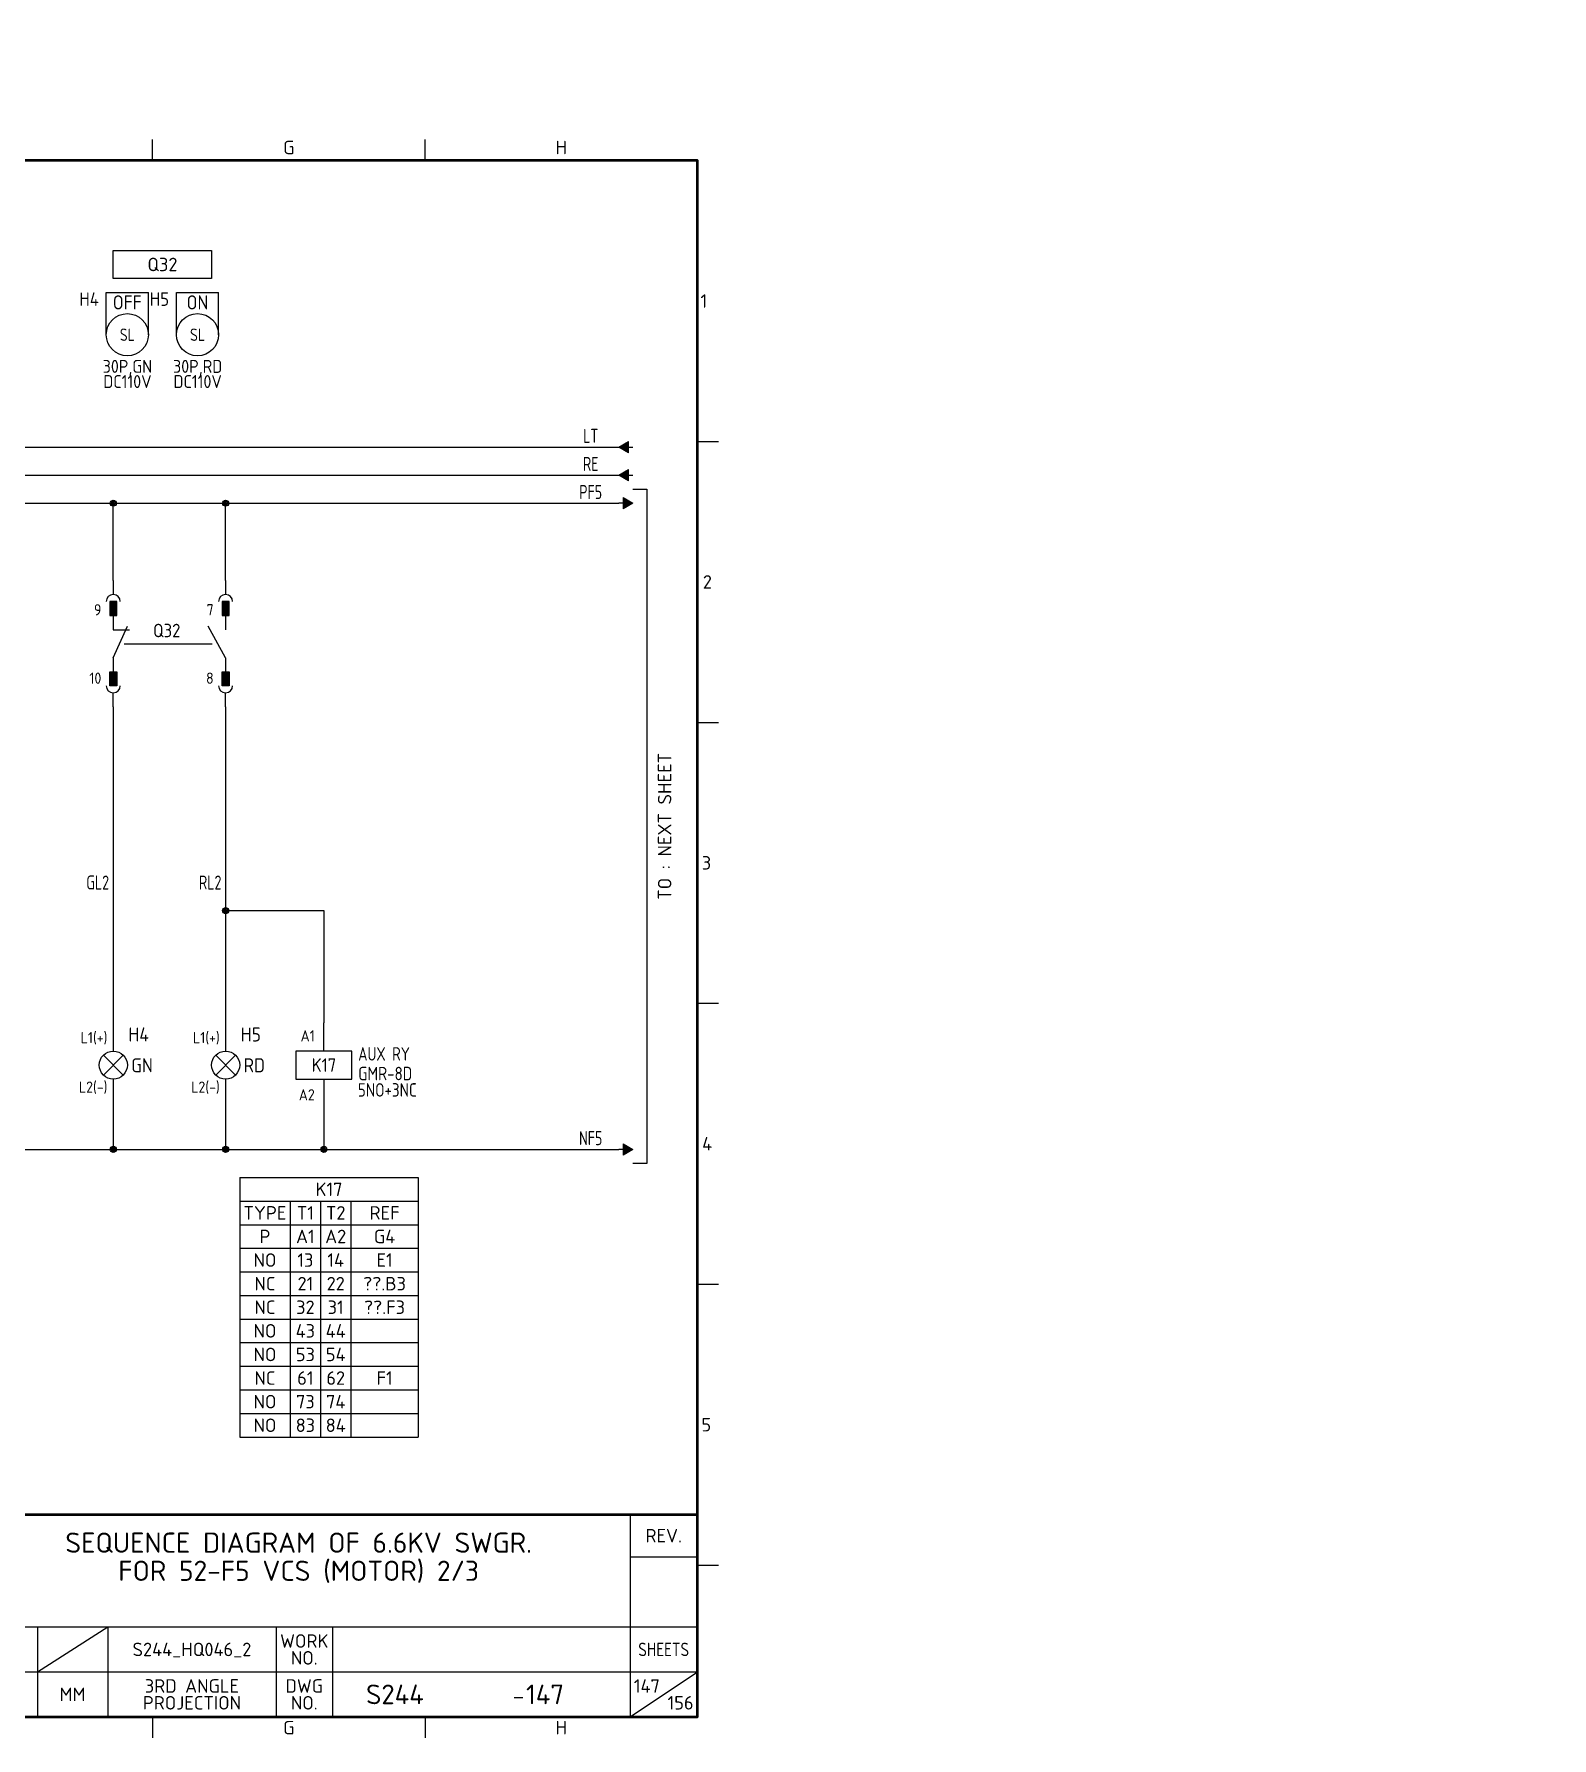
# Model space of a CAD drawing. Extents: x 0 to 556, y 1 to 306.
# Drawn here: x 285.9 to 556.1, y 2.8 to 306 of the extents above; entities that cross this region are included whole.
import ezdxf
from ezdxf.enums import TextEntityAlignment as Align

# ---------------------------------------------------------------- set-up
doc = ezdxf.new("R2010")
doc.units = 0
for name, color, linetype in [('LINK', 7, 'Continuous'), ('MISC', 7, 'Continuous'), ('Sheet Line', 3, 'Continuous'), ('Sheet Text', 2, 'Continuous'), ('SYMS', 7, 'Continuous'), ('TAGS', 7, 'Continuous'), ('TERMS', 7, 'Continuous'), ('WIRE_YELLOW', 2, 'Continuous'), ('WIREFIXED', 7, 'Continuous'), ('XREF', 7, 'Continuous')]:
    doc.layers.add(name, color=color, linetype=linetype)
doc.layers.add('Sheet Out Line', color=2, linetype='Continuous', lineweight=50)
doc.styles.add('WD', font='ISOCP2.shx')
doc.styles.add('WD_IEC', font='ISOCP2.shx', dxfattribs={"width": 1.1, "height": 2.4, "bigfont": 'whgtxt.shx'})
pattern_1 = [(45, (123.85557, 95.69532), (-0.1122532, 0.1122532), [])]
pattern_2 = [(45, (333.85557, 293.19532), (-0.1122532, 0.1122532), [])]

# ---------------------------------------------------------------- blocks, each defined once
blk = doc.blocks.new('LSSA3')
at = {"lineweight": -3}
h = blk.add_hatch(dxfattribs=at)
h.set_pattern_fill('ANSI31', color=256, scale=0.05, style=0)
h.set_pattern_definition(pattern_2)
h.paths.add_polyline_path([(555.99, 306.01), (556.14, 306.01)], flags=17)
edge = h.paths.add_edge_path(flags=17)
edge.add_line((555.83, 306.01), (555.99, 306.01))
edge.add_line((555.83, 306.01), (555.99, 306.01))
h = blk.add_hatch()
h.set_pattern_fill('ANSI31', color=256, scale=0.05, style=0)
h.set_pattern_definition(pattern_1)
h.paths.add_polyline_path([(345.99, 108.51), (346.14, 108.51)], flags=17)
edge = h.paths.add_edge_path(flags=17)
edge.add_line((345.83, 108.51), (345.99, 108.51))
edge.add_line((345.83, 108.51), (345.99, 108.51))
blk.add_line((371.37, 9.97), (372.92, 9.97))
at = {"layer": 'Sheet Line'}
for p, q in [((307, 283.5), (307, 287.25)), ((355.5, 283.5), (355.5, 287.25)), ((404, 233.5), (407.75, 233.5)), ((404, 183.5), (407.75, 183.5)), ((404, 133.5), (407.75, 133.5)), ((404, 83.5), (407.75, 83.5)), ((392, 42.5), (392, 6.5)), ((392, 35), (404, 35)), ((404, 33.5), (407.75, 33.5)), ((164, 22.5), (404, 22.5)), ((286.5, 22.5), (286.5, 6.5)), ((286.5, 14.5), (299, 22.5)), ((299, 22.5), (299, 6.5)), ((329, 22.5), (329, 6.5)), ((339, 22.5), (339, 6.5)), ((269, 14.5), (404, 14.5)), ((392, 6.5), (404, 14.5)), ((307, 6.5), (307, 2.75)), ((355.5, 6.5), (355.5, 2.75))]:
    blk.add_line(p, q, dxfattribs=at)
at = {"layer": 'Sheet Out Line'}
blk.add_line((16, 42.5), (404, 42.5), dxfattribs=at)
blk.add_lwpolyline([(16, 6.5), (404, 6.5), (404, 283.5), (16, 283.5)], close=True, dxfattribs=at)
at = {"style": 'WD_IEC', "width": 1.1}
for tag, height, p in [('DESC4', 2.4, (57.5, 39.5)), ('CUSTOMERS31', 3.8, (219, 38)), ('CUSTOMERS21', 3.8, (219, 35.25)), ('TITLE1', 3.6, (333, 37.5)), ('DESC3', 2.4, (57.5, 33.5)), ('CUSTOMERS32', 3.8, (219, 32.5)), ('TITLE2', 3.6, (333, 32.5)), ('CUSTOMERS22', 3.8, (219, 29.75)), ('RN', 3.5, (398, 28.75)), ('DESC2', 2.4, (57.5, 27.5)), ('CUSTOMERS33', 3.8, (219, 27)), ('TITLE3', 3.6, (333, 27.5)), ('DESC1', 2.4, (57.5, 21.5)), ('FILE', 2.4, (314, 18.5)), ('WORKNO', 3.5, (365.5, 18.5)), ('DESC0', 2.4, (57.5, 15.5)), ('SHN', 2.4, (395, 12)), ('TSH', 2.4, (401, 9))]:
    blk.add_attdef(tag, text='', height=height, dxfattribs=at).set_placement(p, align=Align.MIDDLE_CENTER)
at = {"style": 'WD_IEC'}
for tag, p in [('DATE4', (96.5, 39.5)), ('DRWN4', (111.5, 39.5)), ('DSGN4', (126.5, 39.5)), ('CHKD4', (141.5, 39.5)), ('APPD4', (156.5, 39.5)), ('DATE3', (96.5, 33.5)), ('DRWN3', (111.5, 33.5)), ('DSGN3', (126.5, 33.5)), ('CHKD3', (141.5, 33.5)), ('APPD3', (156.5, 33.5)), ('DATE2', (96.5, 27.5)), ('DRWN2', (111.5, 27.5)), ('DSGN2', (126.5, 27.5)), ('CHKD2', (141.5, 27.5)), ('APPD2', (156.5, 27.5)), ('DATE1', (96.5, 21.5)), ('DRWN1', (111.5, 21.5)), ('DSGN1', (126.5, 21.5)), ('CHKD1', (141.5, 21.5)), ('APPD1', (156.5, 21.5)), ('DATE0', (96.5, 15.5)), ('DRWN0', (111.5, 15.5)), ('DSGN0', (126.5, 15.5)), ('CHKD0', (141.5, 15.5)), ('APPD0', (156.5, 15.5))]:
    blk.add_attdef(tag, text='', height=2.4, dxfattribs=at).set_placement(p, align=Align.MIDDLE_CENTER)
at = {"style": 'WD_IEC', "width": 1.1}
for tag, p in [('DWG1ST', (345, 10.5)), ('DWGNO', (373.49, 10.5))]:
    blk.add_attdef(tag, text='', height=3.5, dxfattribs=at).set_placement(p, align=Align.MIDDLE_LEFT)
at = {"style": 'WD_IEC', "width": 1.1, "flags": 9}
blk.add_attdef('WD_TB', (0, 0), '', height=2.4, dxfattribs=at)
at = {"layer": 'Sheet Text', "style": 'WD_IEC', "width": 1.1}
for s, p in [('G', (331.25, 284.62)), ('H', (379.75, 284.62)), ('G', (331.25, 3.38)), ('H', (379.75, 3.38))]:
    blk.add_text(s, height=2.4, dxfattribs=at).set_placement(p, align=Align.CENTER)
for s, p in [('1', (405.73, 258.5)), ('2', (406.58, 208.5)), ('3', (406.45, 158.5)), ('4', (406.62, 108.5)), ('5', (406.45, 58.5))]:
    blk.add_text(s, height=2.4, dxfattribs=at).set_placement(p, align=Align.MIDDLE_RIGHT)
at = {"layer": 'Sheet Text', "style": 'WD_IEC'}
for s, width, p in [('REV.', 1.1, (398, 38.75)), ('WORK', 1.1, (334, 20)), ('NO.', 1.1, (334, 17)), ('SHEETS', 0.9, (398, 18.5)), ('3RD ANGLE', 1.1, (314, 12)), ('DWG', 1.1, (334, 12)), ('MM', 1.1, (292.75, 10.5)), ('PROJECTION', 1.1, (314, 9)), ('NO.', 1.1, (334, 9))]:
    blk.add_text(s, height=2.4, dxfattribs=dict(at, width=width)).set_placement(p, align=Align.MIDDLE_CENTER)
blk = doc.blocks.new('VONF1N')
blk.add_hatch(color=256).paths.add_polyline_path([(1, -0.768), (-1, -0.768), (0, -2.5)])
at = {"flags": 128}
blk.add_lwpolyline([(0, -0.768), (0, 0)], dxfattribs=at)
at = {"lineweight": 0, "flags": 128}
for points in [[(1, -0.768), (-1, -0.768), (0, -2.5)], [(1, -0.768), (0, -2.5)]]:
    blk.add_lwpolyline(points, dxfattribs=at)
at = {"style": 'WD', "flags": 1}
for tag, p in [('X2TERM01', (0, -0.768)), ('X8TERM02', (0, -2.5))]:
    blk.add_attdef(tag, p, '', height=0.08, dxfattribs=at)
blk = doc.blocks.new('WD_WNH')
at = {"linetype": 'Continuous', "style": 'WD_IEC', "width": 0.8}
blk.add_attdef('WIRENO', text='', height=2.5, dxfattribs=at).set_placement((0, 0.75), align=Align.CENTER)
at = {"style": 'WD_IEC', "flags": 1}
for tag, p in [('W08USER', (0, 0.375)), ('W04USER', (0, 0.875)), ('W05USER', (0, 0.75)), ('W09USER', (0, 0.25)), ('W03USER', (0, 1)), ('W06USER', (0, 0.625)), ('W07USER', (0, 0.5)), ('W02USER', (0, 1.125)), ('W01USER', (0, 1.25)), ('W10USER', (0, 0.125))]:
    blk.add_attdef(tag, text='', height=0.08, dxfattribs=at).set_placement(p, align=Align.CENTER)
blk = doc.blocks.new('VPA2_PBLGREEN')
for p, q in [((0, 7.5), (0, 2.5)), ((-1.77, -1.77), (1.77, 1.77)), ((1.77, -1.77), (-1.77, 1.77)), ((0, -2.5), (0, -7.5))]:
    blk.add_line(p, q)
blk.add_circle((0, 0), 2.5)
at = {"style": 'WD_IEC', "flags": 1}
for tag, p, height in [('INST', (1.67, 9.33), 1), ('LOC', (1.73, 8.15), 1), ('X2TERM01', (0, 7.5), 0.32), ('X4LINK', (-3, 0), 0.32), ('X1LINK', (3, 0), 0.32), ('FAMILY', (1, -5.91), 1), ('X8TERM02', (0, -7.5), 0.32)]:
    blk.add_attdef(tag, p, '', height=height, dxfattribs=at)
at = {"style": 'WD_IEC'}
for tag, p in [('TAG2', (2.7, 5.45)), ('COLOR', (3.2, -0.03))]:
    blk.add_attdef(tag, text='', height=2.5, dxfattribs=at).set_placement(p, align=Align.MIDDLE_LEFT)
for tag, p in [('TERM01', (-1.05, 3.89)), ('TERM02', (-1.05, -4.92))]:
    blk.add_attdef(tag, text='', height=2, dxfattribs=at).set_placement(p, align=Align.RIGHT)
at = {"style": 'WD_IEC', "flags": 1}
for tag, height, p in [('XREF', 2, (3.01, 2.8)), ('PIN_LIST', 1.6, (3.12, -3.72))]:
    blk.add_attdef(tag, text='', height=height, dxfattribs=at).set_placement(p, align=Align.MIDDLE_LEFT)
blk = doc.blocks.new('VPA2_PBLRED')
for p, q in [((0, 7.5), (0, 2.5)), ((-1.77, -1.77), (1.77, 1.77)), ((1.77, -1.77), (-1.77, 1.77)), ((0, -2.5), (0, -7.5))]:
    blk.add_line(p, q)
blk.add_circle((0, 0), 2.5)
at = {"style": 'WD_IEC', "flags": 1}
for tag, p, height in [('INST', (1.67, 9.33), 1), ('LOC', (1.73, 8.15), 1), ('X2TERM01', (0, 7.5), 0.32), ('X4LINK', (-3, 0), 0.32), ('X1LINK', (3, 0), 0.32), ('FAMILY', (1, -5.91), 1), ('X8TERM02', (0, -7.5), 0.32)]:
    blk.add_attdef(tag, p, '', height=height, dxfattribs=at)
at = {"style": 'WD_IEC'}
for tag, p in [('TAG2', (2.7, 5.45)), ('COLOR', (3.2, -0.03))]:
    blk.add_attdef(tag, text='', height=2.5, dxfattribs=at).set_placement(p, align=Align.MIDDLE_LEFT)
for tag, p in [('TERM01', (-1.05, 3.89)), ('TERM02', (-1.05, -4.92))]:
    blk.add_attdef(tag, text='', height=2, dxfattribs=at).set_placement(p, align=Align.RIGHT)
at = {"style": 'WD_IEC', "flags": 1}
for tag, height, p in [('XREF', 2, (3.01, 2.8)), ('PIN_LIST', 1.6, (3.12, -3.72))]:
    blk.add_attdef(tag, text='', height=height, dxfattribs=at).set_placement(p, align=Align.MIDDLE_LEFT)
blk = doc.blocks.new('VA122_AUXCONTACT')
for p, q in [((0, 11.25), (0, 8.75)), ((0, 7.5), (0, 2.5)), ((0, -2.5), (2.5, 3.12)), ((0, 2.5), (2.87, 2.5)), ((0, -2.5), (0, -7.5)), ((0, -11.25), (0, -8.75))]:
    blk.add_line(p, q)
for points in [[(0.62, 7.5), (-0.62, 7.5), (-0.62, 5), (0.62, 5)], [(0.62, -7.5), (-0.62, -7.5), (-0.62, -5), (0.62, -5)]]:
    blk.add_lwpolyline(points, close=True)
for centre, start, end in [((0, 7.5), 0, 180), ((0, -7.5), 180, 0)]:
    blk.add_arc(centre, 1.25, start, end)
for points in [[(0.62, 5), (0.62, 7.5), (-0.62, 5), (-0.62, 7.5)], [(0.62, -5), (0.62, -7.5), (-0.62, -5), (-0.62, -7.5)]]:
    blk.add_solid(points)
at = {"flags": 1}
for tag, p, height, style in [('X2TERM01', (0, 11.25), 0.08, 'WD'), ('X4LINK', (-0.55, 0), 0.32, 'WD_IEC'), ('X1LINK', (1.92, 0), 0.32, 'WD_IEC'), ('X8TERM02', (0, -11.25), 0.08, 'WD')]:
    blk.add_attdef(tag, p, '', height=height, dxfattribs=dict(at, style=style))
at = {"style": 'WD_IEC'}
for tag, p in [('TERM01', (-2.13, 5.04)), ('TERM02', (-2.13, -7.13))]:
    blk.add_attdef(tag, text='', height=2, dxfattribs=at).set_placement(p, align=Align.RIGHT)
for tag, p in [('TAG2', (3.23, 5.46)), ('TEXT1', (3.23, 1.42)), ('TEXT2', (3.23, -1.5))]:
    blk.add_attdef(tag, text='', height=2.4, dxfattribs=at).set_placement(p, align=Align.MIDDLE_LEFT)
at = {"style": 'WD_IEC', "flags": 1}
blk.add_attdef('XREF', text='', height=1.8, dxfattribs=at).set_placement((3.23, -3.96), align=Align.MIDDLE_LEFT)
for tag, p in [('INST', (-2.37, -9.97)), ('FAMILY', (-2.27, -12.66)), ('LOC', (-2.4, -11.27)), ('CONTACT', (-2.27, -14))]:
    blk.add_attdef(tag, text='', height=1, dxfattribs=at).set_placement(p, align=Align.RIGHT)
blk = doc.blocks.new('VA121_AUXCONTACT')
for p, q in [((0, 11.25), (0, 8.75)), ((0, 6.25), (0, 2.5)), ((0, -2.5), (-3.12, 3.12)), ((0, -2.5), (0, -5)), ((0, -11.25), (0, -8.75))]:
    blk.add_line(p, q)
for points in [[(0.62, 7.5), (-0.62, 7.5), (-0.62, 5), (0.62, 5)], [(0.62, -7.5), (-0.62, -7.5), (-0.62, -5), (0.62, -5)]]:
    blk.add_lwpolyline(points, close=True)
for centre, start, end in [((0, 7.5), 0, 180), ((0, -7.5), 180, 0)]:
    blk.add_arc(centre, 1.25, start, end)
for points in [[(0.62, 5), (0.62, 7.5), (-0.62, 5), (-0.62, 7.5)], [(0.62, -5), (0.62, -7.5), (-0.62, -5), (-0.62, -7.5)]]:
    blk.add_solid(points)
at = {"flags": 1}
for tag, p, height, style in [('X2TERM01', (0, 11.25), 0.08, 'WD'), ('X4LINK', (-2.42, 0), 0.32, 'WD_IEC'), ('X1LINK', (0, 0), 0.32, 'WD_IEC'), ('X8TERM02', (0, -11.25), 0.08, 'WD')]:
    blk.add_attdef(tag, p, '', height=height, dxfattribs=dict(at, style=style))
at = {"style": 'WD_IEC'}
for tag, p in [('TERM01', (-2.13, 5.04)), ('TERM02', (-2.13, -7.13))]:
    blk.add_attdef(tag, text='', height=2, dxfattribs=at).set_placement(p, align=Align.RIGHT)
for tag, p in [('TAG2', (2.69, 5.46)), ('TEXT1', (2.69, 1.42)), ('TEXT2', (2.69, -1.5))]:
    blk.add_attdef(tag, text='', height=2.4, dxfattribs=at).set_placement(p, align=Align.MIDDLE_LEFT)
at = {"style": 'WD_IEC', "flags": 1}
blk.add_attdef('XREF', text='', height=1.8, dxfattribs=at).set_placement((2.69, -3.96), align=Align.MIDDLE_LEFT)
for tag, p in [('INST', (-2.37, -9.97)), ('FAMILY', (-2.27, -12.66)), ('LOC', (-2.4, -11.27)), ('CONTACT', (-2.27, -14))]:
    blk.add_attdef(tag, text='', height=1, dxfattribs=at).set_placement(p, align=Align.RIGHT)
blk = doc.blocks.new('WD_WNV')
at = {"linetype": 'Continuous', "style": 'WD_IEC', "width": 0.8}
blk.add_attdef('WIRENO', text='', height=2.5, rotation=90, dxfattribs=at).set_placement((-0.75, 0), align=Align.CENTER)
at = {"style": 'WD_IEC', "flags": 1}
for tag, p in [('W08USER', (-1, 0.375)), ('W04USER', (-1, 0.875)), ('W05USER', (-1, 0.75)), ('W09USER', (-1, 0.25)), ('W03USER', (-1, 1)), ('W06USER', (-1, 0.625)), ('W07USER', (-1, 0.5)), ('W02USER', (-1, 1.125)), ('W01USER', (-1, 1.25)), ('W10USER', (-1, 0.125))]:
    blk.add_attdef(tag, text='', height=0.08, dxfattribs=at).set_placement(p, align=Align.CENTER)
blk = doc.blocks.new('WDDOT')
for radius in [0.529, 0.33, 0.164]:
    blk.add_circle((0, 0), radius)
blk = doc.blocks.new('VJ11_AUXRY_Q1')
for p, q in [((0, 2.5), (0, 7.5)), ((0, -2.5), (0, -7.5))]:
    blk.add_line(p, q)
blk.add_lwpolyline([(-5, 2.5), (-5, -2.5), (5, -2.5), (5, 2.5)], close=True)
at = {"style": 'WD_IEC'}
for tag, p in [('TERM01', (-1.63, 4.2)), ('TERM02', (-1.63, -6.29))]:
    blk.add_attdef(tag, text='', height=2, dxfattribs=at).set_placement(p, align=Align.RIGHT)
at = {"style": 'WD_IEC', "flags": 1}
for tag, p, height in [('X2TERM01', (0, 7.5), 0.32), ('X4LINK', (-5, 0), 0.32), ('X1LINK', (5, 0), 0.32), ('LOC', (2.14, -5.76), 1), ('INST', (2.17, -4.46), 1), ('X8TERM02', (0, -7.5), 0.32), ('FAMILY', (2.27, -7.15), 1), ('CAT', (2.31, -9.98), 1), ('MFG', (2.34, -8.68), 1), ('ASSYCODE', (2.25, -11.11), 1), ('WDTAGALT', (2.25, -12.35), 1), ('PEER_PINLIST', (2.25, -13.65), 1)]:
    blk.add_attdef(tag, p, '', height=height, dxfattribs=at)
at = {"style": 'WD_IEC'}
for tag, p, width in [('RATING12', (6.11, 0.8), 0.85), ('RATING11', (6.11, -2.7), 0.9), ('RATING1', (6.04, -5.62), 0.9)]:
    blk.add_attdef(tag, p, '', height=2.4, dxfattribs=dict(at, width=width))
blk.add_attdef('TAG1', text='', height=2.4, dxfattribs=at).set_placement((0, 0), align=Align.MIDDLE_CENTER)
at = {"lineweight": 9, "style": 'WD_IEC'}
for tag, p in [('NO', (-5.5, -16.5)), ('NC', (-5.5, -20))]:
    blk.add_attdef(tag, text='', height=2.5, dxfattribs=at).set_placement(p, align=Align.TOP_RIGHT)
for tag, p in [('XREFNO', (-4, -16.5)), ('XREFNC', (-4, -20))]:
    blk.add_attdef(tag, text='', height=2.5, dxfattribs=at).set_placement(p, align=Align.TOP_LEFT)
blk = doc.blocks.new('VLA1_SL1')
for p, q in [((-3.75, 7.5), (3.75, 7.5)), ((-3.75, 0), (-3.75, 7.5)), ((3.75, 0), (3.75, 7.5))]:
    blk.add_line(p, q)
blk.add_circle((0, 0), 3.75)
at = {"style": 'WD'}
blk.add_attdef('TAG1', text='', height=2.4, dxfattribs=at).set_placement((-5.07, 4.41), align=Align.BOTTOM_RIGHT)
at = {"style": 'WD_IEC'}
blk.add_attdef('TEXT', text='', height=2.5, dxfattribs=at).set_placement((-0.01, 5.75), align=Align.MIDDLE_CENTER)
at = {"style": 'WD_IEC', "flags": 1}
for tag, p in [('INST', (5.84, 4.59)), ('LOC', (5.9, 3.42)), ('ASSYCODE', (5.8, 1.95)), ('FAMILY', (5.8, 0.45)), ('MFG', (5.8, -1.05)), ('CAT', (5.8, -2.53))]:
    blk.add_attdef(tag, p, '', height=1, dxfattribs=at)
at = {"style": 'WD_IEC', "width": 0.9}
blk.add_attdef('RATING12', text='', height=2.2, dxfattribs=at).set_placement((0, 0), align=Align.MIDDLE_CENTER)
at = {"style": 'WD_IEC'}
for tag, p in [('RATING1', (0.02, -4.49)), ('RATING2', (0.02, -7.19))]:
    blk.add_attdef(tag, text='', height=2.3, dxfattribs=at).set_placement(p, align=Align.TOP_CENTER)
blk = doc.blocks.new('HONF1N')
blk.add_hatch(color=256).paths.add_polyline_path([(0.768, 1), (0.768, -1), (2.5, 0)])
at = {"lineweight": 0, "flags": 128}
for points in [[(0.768, 1), (2.5, 0)], [(0.768, 1), (0.768, -1), (2.5, 0)]]:
    blk.add_lwpolyline(points, dxfattribs=at)
at = {"flags": 128}
blk.add_lwpolyline([(0.768, 0), (0, 0)], dxfattribs=at)
at = {"style": 'WD', "flags": 1}
for tag, p in [('X2TERM01', (0.768, 0)), ('X8TERM02', (2.5, 0))]:
    blk.add_attdef(tag, p, '', height=0.08, rotation=90, dxfattribs=at)
blk = doc.blocks.new('*T32')
at = {"layer": 'XREF', "color": 0, "linetype": 'ByBlock', "lineweight": -2}
for p, q in [((0, 0), (31.8, 0)), ((0, 0), (0, -46.2)), ((31.8, 0), (31.8, -46.2)), ((0, -4.2), (31.8, -4.2)), ((9, -4.2), (9, -46.2)), ((14.4, -4.2), (14.4, -46.2)), ((19.8, -4.2), (19.8, -46.2)), ((0, -8.4), (31.8, -8.4)), ((0, -12.6), (31.8, -12.6)), ((0, -16.8), (31.8, -16.8)), ((0, -21), (31.8, -21)), ((0, -25.2), (31.8, -25.2)), ((0, -29.4), (31.8, -29.4)), ((0, -33.6), (31.8, -33.6)), ((0, -37.8), (31.8, -37.8)), ((0, -42), (31.8, -42)), ((0, -46.2), (31.8, -46.2))]:
    blk.add_line(p, q, dxfattribs=at)
at = {"layer": 'XREF', "color": 0, "linetype": 'Continuous', "char_height": 2.4, "attachment_point": 5, "style": 'WD_IEC'}
for s, insert, width in [('K17', (15.9, -2.1), 30.8), ('TYPE', (4.5, -6.3), 8), ('T1', (11.7, -6.3), 4.4), ('T2', (17.1, -6.3), 4.4), ('REF', (25.8, -6.3), 11), ('P', (4.5, -10.5), 8), ('A1', (11.7, -10.5), 4.4), ('A2', (17.1, -10.5), 4.4), ('G4', (25.8, -10.5), 11), ('NO', (4.5, -14.7), 8), ('13', (11.7, -14.7), 4.4), ('14', (17.1, -14.7), 4.4), ('E1', (25.8, -14.7), 11), ('NC', (4.5, -18.9), 8), ('21', (11.7, -18.9), 4.4), ('22', (17.1, -18.9), 4.4), ('??.B3', (25.8, -18.9), 11), ('NC', (4.5, -23.1), 8), ('32', (11.7, -23.1), 4.4), ('31', (17.1, -23.1), 4.4), ('??.F3', (25.8, -23.1), 11), ('NO', (4.5, -27.3), 8), ('43', (11.7, -27.3), 4.4), ('44', (17.1, -27.3), 4.4), ('NO', (4.5, -31.5), 8), ('53', (11.7, -31.5), 4.4), ('54', (17.1, -31.5), 4.4), ('NC', (4.5, -35.7), 8), ('61', (11.7, -35.7), 4.4), ('62', (17.1, -35.7), 4.4), ('F1', (25.8, -35.7), 11), ('NO', (4.5, -39.9), 8), ('73', (11.7, -39.9), 4.4), ('74', (17.1, -39.9), 4.4), ('NO', (4.5, -44.1), 8), ('83', (11.7, -44.1), 4.4), ('84', (17.1, -44.1), 4.4)]:
    blk.add_mtext(s, dxfattribs=dict(at, insert=insert, width=width))

msp = doc.modelspace()

# ---------------------------------------------------------------- hatches: boundary and pattern name
at = {"lineweight": -3}
h = msp.add_hatch(dxfattribs=at)
h.set_pattern_fill('ANSI31', color=256, scale=0.05, style=0)
h.set_pattern_definition(pattern_2)
h.paths.add_polyline_path([(555.99, 306.01), (556.14, 306.01)], flags=17)
edge = h.paths.add_edge_path(flags=17)
edge.add_line((555.83, 306.01), (555.99, 306.01))
edge.add_line((555.83, 306.01), (555.99, 306.01))
h = msp.add_hatch()
h.set_pattern_fill('ANSI31', color=256, scale=0.05, style=0)
h.set_pattern_definition(pattern_1)
h.paths.add_polyline_path([(345.99, 108.51), (346.14, 108.51)], flags=17)
edge = h.paths.add_edge_path(flags=17)
edge.add_line((345.83, 108.51), (345.99, 108.51))
edge.add_line((345.83, 108.51), (345.99, 108.51))

# ---------------------------------------------------------------- linework, layer by layer
at = {"linetype": 'Continuous'}
for p, q in [((392.5, 225), (395, 225)), ((395, 225), (395, 105)), ((395, 105), (392.5, 105))]:
    msp.add_line(p, q, dxfattribs=at)
msp.add_lwpolyline([(300, 267.5), (317.5, 267.5), (317.5, 262.5), (300, 262.5)], close=True, dxfattribs=at)
at = {"layer": 'LINK', "color": 2}
msp.add_lwpolyline([(301.92, 197.5), (317.58, 197.5)], dxfattribs=at)
at = {"layer": 'WIRE_YELLOW', "linetype": 'Continuous'}
for p, q in [((130, 232.5), (390, 232.5)), ((236.25, 227.5), (392.5, 227.5)), ((27.5, 222.5), (390, 222.5)), ((300, 208.75), (300, 222.5)), ((320, 208.75), (320, 222.5)), ((300, 186.25), (300, 130)), ((320, 186.25), (320, 130)), ((320, 150), (337.5, 150)), ((337.5, 150), (337.5, 130)), ((300, 115), (300, 107.5)), ((320, 115), (320, 107.5)), ((337.5, 115), (337.5, 107.5)), ((27.5, 107.5), (390, 107.5))]:
    msp.add_line(p, q, dxfattribs=at)

# ---------------------------------------------------------------- block references
at = {"linetype": 'Continuous'}
ref = msp.add_blockref('LSSA3', (0, 0), dxfattribs=at)
ref.add_attrib('FILE', 'S244_HQ046_2', dxfattribs={"layer": 'MISC', "height": 2.4, "style": 'WD_IEC', "width": 1.1}).set_placement((314, 18.5), align=Align.MIDDLE_CENTER)
ref.add_attrib('DWG1ST', 'S244', dxfattribs={"layer": 'MISC', "height": 3.5, "style": 'WD_IEC', "width": 1.1}).set_placement((345, 10.5), align=Align.MIDDLE_LEFT)
ref.add_attrib('DWGNO', '147', dxfattribs={"layer": 'MISC', "height": 3.5, "style": 'WD_IEC', "width": 1.1}).set_placement((373.49, 10.5), align=Align.MIDDLE_LEFT)
ref.add_attrib('TITLE1', 'SEQUENCE DIAGRAM OF 6.6KV SWGR.', dxfattribs={"layer": 'MISC', "height": 3.6, "style": 'WD_IEC', "width": 1.1}).set_placement((333, 37.5), align=Align.MIDDLE_CENTER)
ref.add_attrib('SHN', '147', dxfattribs={"layer": 'MISC', "height": 2.4, "style": 'WD_IEC', "width": 1.1}).set_placement((395, 12), align=Align.MIDDLE_CENTER)
ref.add_attrib('TSH', '156', dxfattribs={"layer": 'MISC', "height": 2.4, "style": 'WD_IEC', "width": 1.1}).set_placement((401, 9), align=Align.MIDDLE_CENTER)
ref.add_attrib('TITLE2', 'FOR 52-F5 VCS (MOTOR) 2/3', dxfattribs={"layer": 'MISC', "height": 3.6, "style": 'WD_IEC', "width": 1.1}).set_placement((333, 32.5), align=Align.MIDDLE_CENTER)
msp.add_blockref('*T32', (322.5, 102.5))
at = {"layer": 'SYMS', "linetype": 'Continuous'}
ref = msp.add_blockref('VLA1_SL1', (302.5, 252.5), dxfattribs=at)
ref.add_attrib('TEXT', 'OFF', dxfattribs={"layer": 'MISC', "height": 2.5, "style": 'WD_IEC'}).set_placement((302.49, 258.25), align=Align.MIDDLE_CENTER)
ref.add_attrib('TAG1', 'H4', dxfattribs={"layer": 'TAGS', "height": 2.4, "style": 'WD'}).set_placement((297.43, 256.91), align=Align.BOTTOM_RIGHT)
ref.add_attrib('RATING2', 'DC110V', dxfattribs={"layer": 'MISC', "height": 2.3, "style": 'WD_IEC'}).set_placement((302.52, 245.31), align=Align.TOP_CENTER)
ref.add_attrib('RATING1', '30P,GN', dxfattribs={"layer": 'MISC', "height": 2.3, "style": 'WD_IEC'}).set_placement((302.52, 248.01), align=Align.TOP_CENTER)
ref.add_attrib('RATING12', 'SL', dxfattribs={"layer": 'MISC', "height": 2.2, "style": 'WD_IEC', "width": 0.9}).set_placement((302.5, 252.5), align=Align.MIDDLE_CENTER)
ref = msp.add_blockref('VLA1_SL1', (315, 252.5), dxfattribs=at)
ref.add_attrib('TEXT', 'ON', dxfattribs={"layer": 'MISC', "height": 2.5, "style": 'WD_IEC'}).set_placement((314.99, 258.25), align=Align.MIDDLE_CENTER)
ref.add_attrib('TAG1', 'H5', dxfattribs={"layer": 'TAGS', "height": 2.4, "style": 'WD'}).set_placement((309.93, 256.91), align=Align.BOTTOM_RIGHT)
ref.add_attrib('RATING2', 'DC110V', dxfattribs={"layer": 'MISC', "height": 2.3, "style": 'WD_IEC'}).set_placement((315.02, 245.31), align=Align.TOP_CENTER)
ref.add_attrib('RATING1', '30P,RD', dxfattribs={"layer": 'MISC', "height": 2.3, "style": 'WD_IEC'}).set_placement((315.02, 248.01), align=Align.TOP_CENTER)
ref.add_attrib('RATING12', 'SL', dxfattribs={"layer": 'MISC', "height": 2.2, "style": 'WD_IEC', "width": 0.9}).set_placement((315, 252.5), align=Align.MIDDLE_CENTER)
at = {"layer": 'SYMS', "linetype": 'Continuous', "rotation": 270}
for p in [(392.5, 232.5), (392.5, 227.5)]:
    msp.add_blockref('VONF1N', p, dxfattribs=at)
at = {"layer": 'SYMS', "linetype": 'Continuous'}
for name, p in [('WDDOT', (300, 222.5)), ('WDDOT', (320, 222.5)), ('HONF1N', (390, 222.5)), ('WDDOT', (320, 150)), ('WDDOT', (300, 107.5)), ('WDDOT', (320, 107.5)), ('WDDOT', (337.5, 107.5)), ('HONF1N', (390, 107.5))]:
    msp.add_blockref(name, p, dxfattribs=at)
ref = msp.add_blockref('VA122_AUXCONTACT', (300, 197.5), dxfattribs=at)
ref.add_attrib('TERM02', '10', dxfattribs={"layer": 'TERMS', "height": 2, "style": 'WD_IEC'}).set_placement((297.87, 190.37), align=Align.RIGHT)
ref.add_attrib('TERM01', '9', dxfattribs={"layer": 'TERMS', "height": 2, "style": 'WD_IEC'}).set_placement((297.87, 202.54), align=Align.RIGHT)
ref.add_attrib('TAG2', 'Q32', dxfattribs={"layer": 'TAGS', "height": 2.4, "style": 'WD_IEC'}).set_placement((307.08, 199.85), align=Align.MIDDLE_LEFT)
ref = msp.add_blockref('VA121_AUXCONTACT', (320, 197.5), dxfattribs=at)
ref.add_attrib('TERM02', '8', dxfattribs={"layer": 'TERMS', "height": 2, "style": 'WD_IEC'}).set_placement((317.87, 190.37), align=Align.RIGHT)
ref.add_attrib('TERM01', '7', dxfattribs={"layer": 'TERMS', "height": 2, "style": 'WD_IEC'}).set_placement((317.87, 202.54), align=Align.RIGHT)
ref = msp.add_blockref('VPA2_PBLGREEN', (300, 122.5), dxfattribs=at)
ref.add_attrib('TERM02', 'L2(-)', dxfattribs={"layer": 'TERMS', "height": 2, "style": 'WD_IEC'}).set_placement((298.95, 117.58), align=Align.RIGHT)
ref.add_attrib('TERM01', 'L1(+)', dxfattribs={"layer": 'TERMS', "height": 2, "style": 'WD_IEC'}).set_placement((298.95, 126.39), align=Align.RIGHT)
ref.add_attrib('COLOR', 'GN', dxfattribs={"layer": 'MISC', "height": 2.5, "style": 'WD_IEC'}).set_placement((303.2, 122.47), align=Align.MIDDLE_LEFT)
ref.add_attrib('TAG2', 'H4', dxfattribs={"layer": 'TAGS', "height": 2.5, "style": 'WD_IEC'}).set_placement((302.7, 127.95), align=Align.MIDDLE_LEFT)
ref = msp.add_blockref('VPA2_PBLRED', (320, 122.5), dxfattribs=at)
ref.add_attrib('TERM02', 'L2(-)', dxfattribs={"layer": 'TERMS', "height": 2, "style": 'WD_IEC'}).set_placement((318.95, 117.58), align=Align.RIGHT)
ref.add_attrib('TERM01', 'L1(+)', dxfattribs={"layer": 'TERMS', "height": 2, "style": 'WD_IEC'}).set_placement((318.95, 126.39), align=Align.RIGHT)
ref.add_attrib('COLOR', 'RD', dxfattribs={"layer": 'MISC', "height": 2.5, "style": 'WD_IEC'}).set_placement((323.2, 122.47), align=Align.MIDDLE_LEFT)
ref.add_attrib('TAG2', 'H5', dxfattribs={"layer": 'TAGS', "height": 2.5, "style": 'WD_IEC'}).set_placement((322.7, 127.95), align=Align.MIDDLE_LEFT)
ref = msp.add_blockref('VJ11_AUXRY_Q1', (337.5, 122.5), dxfattribs=at)
ref.add_attrib('RATING1', '5NO+3NC', (343.54, 116.88), dxfattribs={"layer": 'MISC', "height": 2.4, "style": 'WD_IEC', "width": 0.9})
ref.add_attrib('RATING11', 'GMR-8D', (343.61, 119.8), dxfattribs={"layer": 'MISC', "height": 2.4, "style": 'WD_IEC', "width": 0.9})
ref.add_attrib('RATING12', 'AUX RY', (343.61, 123.3), dxfattribs={"layer": 'MISC', "height": 2.4, "style": 'WD_IEC', "width": 0.85})
ref.add_attrib('TAG1', 'K17', dxfattribs={"layer": 'TAGS', "height": 2.4, "style": 'WD_IEC'}).set_placement((337.5, 122.5), align=Align.MIDDLE_CENTER)
ref.add_attrib('TERM02', 'A2', dxfattribs={"layer": 'TERMS', "height": 2, "style": 'WD_IEC'}).set_placement((335.87, 116.21), align=Align.RIGHT)
ref.add_attrib('TERM01', 'A1', dxfattribs={"layer": 'TERMS', "height": 2, "style": 'WD_IEC'}).set_placement((335.87, 126.7), align=Align.RIGHT)
at = {"layer": 'WIREFIXED', "linetype": 'Continuous'}
ref = msp.add_blockref('WD_WNH', (385, 232.5), dxfattribs=at)
ref.add_attrib('WIRENOF', 'LT', dxfattribs={"linetype": 'Continuous', "height": 2.5, "style": 'WD_IEC', "width": 0.8}).set_placement((385, 233.25), align=Align.CENTER)
ref = msp.add_blockref('WD_WNH', (385, 227.5), dxfattribs=at)
ref.add_attrib('WIRENOF', 'RE', dxfattribs={"linetype": 'Continuous', "height": 2.5, "style": 'WD_IEC', "width": 0.8}).set_placement((385, 228.25), align=Align.CENTER)
ref = msp.add_blockref('WD_WNH', (385, 222.5), dxfattribs=at)
ref.add_attrib('WIRENOF', 'PF5', dxfattribs={"linetype": 'Continuous', "height": 2.5, "style": 'WD_IEC', "width": 0.8}).set_placement((385, 223.25), align=Align.CENTER)
ref = msp.add_blockref('WD_WNV', (300, 155), dxfattribs=at)
ref.add_attrib('WIRENOF', 'GL2', dxfattribs={"linetype": 'Continuous', "height": 2.5, "style": 'WD_IEC', "width": 0.8}).set_placement((299.25, 155), align=Align.MIDDLE_RIGHT)
ref = msp.add_blockref('WD_WNV', (320, 155), dxfattribs=at)
ref.add_attrib('WIRENOF', 'RL2', dxfattribs={"linetype": 'Continuous', "height": 2.5, "style": 'WD_IEC', "width": 0.8}).set_placement((319.25, 155), align=Align.MIDDLE_RIGHT)
ref = msp.add_blockref('WD_WNH', (385, 107.5), dxfattribs=at)
ref.add_attrib('WIRENOF', 'NF5', dxfattribs={"linetype": 'Continuous', "height": 2.5, "style": 'WD_IEC', "width": 0.8}).set_placement((385, 108.25), align=Align.CENTER)

# ---------------------------------------------------------------- texts
at = {"linetype": 'Continuous', "insert": (308.75, 265), "char_height": 2.4, "width": 5, "attachment_point": 5, "style": 'WD_IEC'}
msp.add_mtext('Q32', dxfattribs=at)
at = {"linetype": 'Continuous', "insert": (396.96, 165), "char_height": 2.4, "width": 67.5, "attachment_point": 2, "rotation": 90, "style": 'WD_IEC'}
msp.add_mtext('TO : NEXT SHEET', dxfattribs=at)

doc.saveas('drawing.dxf')
